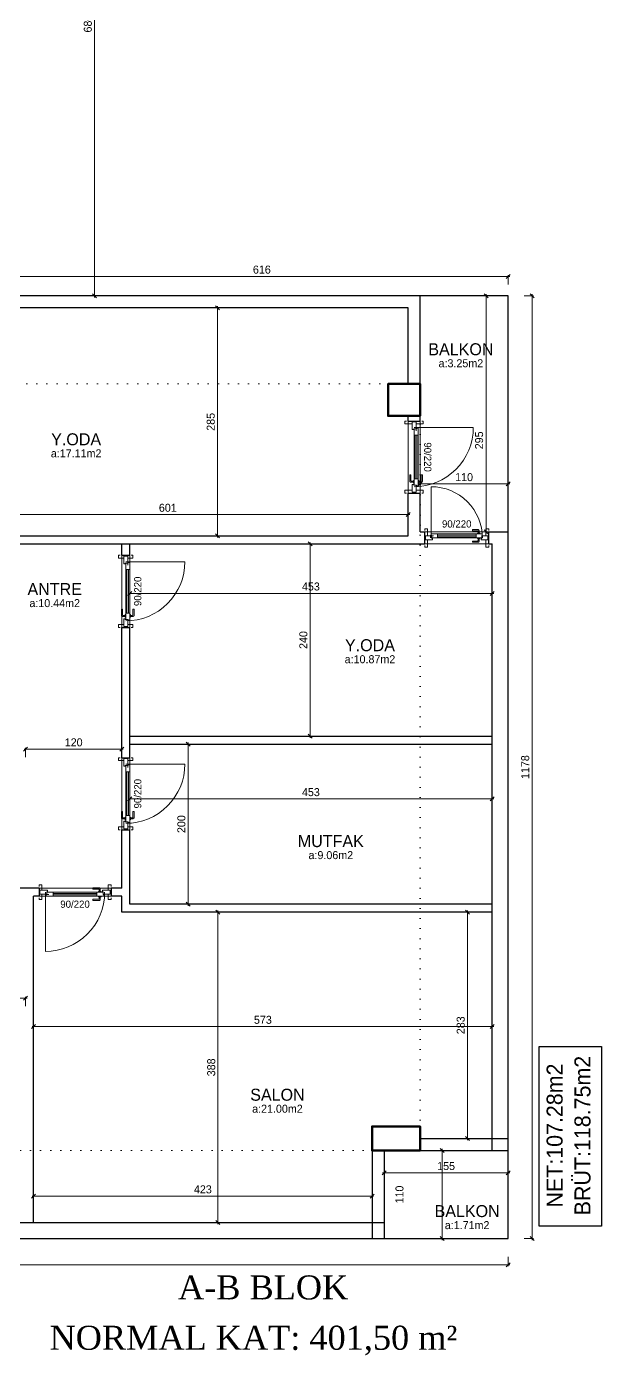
# Model space of a CAD drawing. Header units: centimetres. Extents: x 562865 to 1310255, y -148070 to 32737.
# Drawn here: x 587997 to 588716, y -14545 to -12885 of the extents above; entities that cross this region are included whole.
import ezdxf
from ezdxf.enums import TextEntityAlignment as Align

# ---------------------------------------------------------------- set-up
doc = ezdxf.new("R2010")
doc.units = ezdxf.units.CM
doc.header["$LTSCALE"] = 2.5
doc.linetypes.add('DOT', pattern=[0.25, 0, -0.25])
doc.layers.get('0').update_dxf_attribs({"color": 86})
for name, color, linetype, lineweight in [('ADAKENARI', 18, 'Continuous', 5), ('DUVAR', 4, 'Continuous', 30), ('duvar-kesim', 7, 'Continuous', 0), ('GÖRÜNÜŞLER', 96, 'Continuous', 25), ('iç ölçü', 106, 'Continuous', 18), ('kapi', 9, 'Continuous', 0), ('kolon', 1, 'Continuous', 53)]:
    doc.layers.add(name, color=color, linetype=linetype, lineweight=lineweight)
for name, color, linetype in [('alan', 7, 'Continuous'), ('kapi-yazi', 7, 'Continuous'), ('mahal', 7, 'Continuous')]:
    doc.layers.add(name, color=color, linetype=linetype)
doc.styles.add('autodim', font='times.ttf')
doc.styles.add('PINAR', font='comic.ttf')
doc.dimstyles.new('TEMİZ ÖLÇÜ', dxfattribs={"dimtxt": 10, "dimasz": 5, "dimexe": 1.8, "dimexo": 0.625, "dimgap": 3, "dimtad": 1, "dimdec": 0, "dimrnd": 0.5, "dimzin": 1, "dimdsep": 46, "dimtxsty": 'PINAR', "dimblk": 'OBLIQUE', "dimcen": 0.9, "dimdle": 2, "dimclrd": 256, "dimclre": 256, "dimclrt": 7, "dimadec": 0, "dimazin": 0, "dimtfac": 1, "dimtdec": 0, "dimtofl": 0, "dimtmove": 2, "dimatfit": 2, "dimfxl": 10, "dimfxlon": 1, "dimlwd": -1, "dimlwe": -1, "dimarcsym": 0})

# ---------------------------------------------------------------- blocks, each defined once
blk = doc.blocks.new('WRSETHSRTH')
at = {"layer": 'ADAKENARI', "color": 2, "linetype": 'DOT', "ltscale": 20}
blk.add_lwpolyline([(588489.1, -17682.2), (588489.1, -16724.5), (586868.4, -16724.5), (586868.4, -17682.2)], close=True, dxfattribs=at)
blk = doc.blocks.new('_Oblique')
at = {"color": 0, "linetype": 'ByBlock', "lineweight": -2}
blk.add_line((-0.5, -0.5), (0.5, 0.5), dxfattribs=at)
blk = doc.blocks.new('*D862')
at = {"layer": 'Defpoints', "color": 0}
for p in [(588175.7, -13781.3), (588199.2, -13781.3), (588175.7, -13981.3)]:
    blk.add_point(p, dxfattribs=at)
at = {"layer": 'iç ölçü'}
for p, q in [((588189.2, -13781.3), (588201, -13781.3)), ((588199.2, -13983.3), (588199.2, -13779.3)), ((588189.2, -13981.3), (588201, -13981.3))]:
    blk.add_line(p, q, dxfattribs=at)
at = {"layer": 'iç ölçü', "linetype": 'ByBlock', "xscale": 5, "yscale": 5, "zscale": 5}
for p, rotation in [((588199.2, -13781.3), 90), ((588199.2, -13981.3), 270)]:
    blk.add_blockref('_Oblique', p, dxfattribs=dict(at, rotation=rotation))
at = {"layer": 'iç ölçü', "color": 7, "insert": (588190.9, -13881.3), "char_height": 10, "attachment_point": 5, "rotation": 90, "style": 'PINAR'}
blk.add_mtext('200', dxfattribs=at)
blk = doc.blocks.new('*D863')
at = {"layer": 'Defpoints', "color": 0}
for p in [(588126.3, -13814.1), (588579.1, -13814.1), (588579.1, -13849.9)]:
    blk.add_point(p, dxfattribs=at)
at = {"layer": 'iç ölçü'}
for p, q in [((588126.3, -13839.9), (588126.3, -13851.7)), ((588579.1, -13839.9), (588579.1, -13851.7)), ((588124.3, -13849.9), (588581.1, -13849.9))]:
    blk.add_line(p, q, dxfattribs=at)
at = {"layer": 'iç ölçü', "linetype": 'ByBlock', "xscale": 5, "yscale": 5, "zscale": 5, "rotation": 180}
blk.add_blockref('_Oblique', (588126.3, -13849.9), dxfattribs=at)
at = {"layer": 'iç ölçü', "linetype": 'ByBlock', "xscale": 5, "yscale": 5, "zscale": 5}
blk.add_blockref('_Oblique', (588579.1, -13849.9), dxfattribs=at)
at = {"layer": 'iç ölçü', "color": 7, "insert": (588352.7, -13841.4), "char_height": 10, "attachment_point": 5, "style": 'PINAR'}
blk.add_mtext('453', dxfattribs=at)
blk = doc.blocks.new('*D864')
at = {"layer": 'Defpoints', "color": 0}
for p in [(588347.7, -13531.3), (588351.7, -13531.3), (588347.7, -13771.3)]:
    blk.add_point(p, dxfattribs=at)
at = {"layer": 'iç ölçü'}
for p, q in [((588348.3, -13531.3), (588353.5, -13531.3)), ((588351.7, -13773.3), (588351.7, -13529.3)), ((588348.3, -13771.3), (588353.5, -13771.3))]:
    blk.add_line(p, q, dxfattribs=at)
at = {"layer": 'iç ölçü', "linetype": 'ByBlock', "xscale": 5, "yscale": 5, "zscale": 5}
for p, rotation in [((588351.7, -13531.3), 90), ((588351.7, -13771.3), 270)]:
    blk.add_blockref('_Oblique', p, dxfattribs=dict(at, rotation=rotation))
at = {"layer": 'iç ölçü', "color": 7, "insert": (588343.3, -13651.3), "char_height": 10, "attachment_point": 5, "rotation": 90, "style": 'PINAR'}
blk.add_mtext('240', dxfattribs=at)
blk = doc.blocks.new('*D865')
at = {"layer": 'Defpoints', "color": 0}
for p in [(588126.3, -13593), (588126.3, -13606.3), (588579.1, -13606.3)]:
    blk.add_point(p, dxfattribs=at)
at = {"layer": 'iç ölçü'}
for p, q in [((588581.1, -13593), (588124.3, -13593)), ((588126.3, -13603), (588126.3, -13591.2)), ((588579.1, -13603), (588579.1, -13591.2))]:
    blk.add_line(p, q, dxfattribs=at)
at = {"layer": 'iç ölçü', "linetype": 'ByBlock', "xscale": 5, "yscale": 5, "zscale": 5, "rotation": 180}
blk.add_blockref('_Oblique', (588126.3, -13593), dxfattribs=at)
at = {"layer": 'iç ölçü', "linetype": 'ByBlock', "xscale": 5, "yscale": 5, "zscale": 5}
blk.add_blockref('_Oblique', (588579.1, -13593), dxfattribs=at)
at = {"layer": 'iç ölçü', "color": 7, "insert": (588352.7, -13584.5), "char_height": 10, "attachment_point": 5, "style": 'PINAR'}
blk.add_mtext('453', dxfattribs=at)
blk = doc.blocks.new('*D866')
at = {"layer": 'Defpoints', "color": 0}
for p in [(588201.3, -13236.3), (588236.1, -13236.3), (588201.3, -13521.3)]:
    blk.add_point(p, dxfattribs=at)
at = {"layer": 'iç ölçü'}
for p, q in [((588226.1, -13236.3), (588237.9, -13236.3)), ((588236.1, -13523.3), (588236.1, -13234.3)), ((588226.1, -13521.3), (588237.9, -13521.3))]:
    blk.add_line(p, q, dxfattribs=at)
at = {"layer": 'iç ölçü', "linetype": 'ByBlock', "xscale": 5, "yscale": 5, "zscale": 5}
for p, rotation in [((588236.1, -13236.3), 90), ((588236.1, -13521.3), 270)]:
    blk.add_blockref('_Oblique', p, dxfattribs=dict(at, rotation=rotation))
at = {"layer": 'iç ölçü', "color": 7, "insert": (588227.6, -13378.8), "char_height": 10, "attachment_point": 5, "rotation": 90, "style": 'PINAR'}
blk.add_mtext('285', dxfattribs=at)
blk = doc.blocks.new('*D867')
at = {"layer": 'Defpoints', "color": 0}
for p in [(587873.8, -13467.1), (588474.1, -13467.1), (587873.8, -13494.7)]:
    blk.add_point(p, dxfattribs=at)
at = {"layer": 'iç ölçü'}
for p, q in [((588476.1, -13494.7), (587871.8, -13494.7)), ((587873.8, -13484.7), (587873.8, -13496.5)), ((588474.1, -13484.7), (588474.1, -13496.5))]:
    blk.add_line(p, q, dxfattribs=at)
at = {"layer": 'iç ölçü', "linetype": 'ByBlock', "xscale": 5, "yscale": 5, "zscale": 5, "rotation": 180}
blk.add_blockref('_Oblique', (587873.8, -13494.7), dxfattribs=at)
at = {"layer": 'iç ölçü', "linetype": 'ByBlock', "xscale": 5, "yscale": 5, "zscale": 5}
blk.add_blockref('_Oblique', (588474.1, -13494.7), dxfattribs=at)
at = {"layer": 'iç ölçü', "color": 7, "insert": (588173.9, -13486.2), "char_height": 10, "attachment_point": 5, "style": 'PINAR'}
blk.add_mtext('601', dxfattribs=at)
blk = doc.blocks.new('*D869')
at = {"layer": 'Defpoints', "color": 0}
for p in [(588116.3, -13787.6), (587996.3, -13808.8), (588116.3, -13808.8)]:
    blk.add_point(p, dxfattribs=at)
at = {"layer": 'iç ölçü'}
for p, q in [((587994.3, -13787.6), (588118.3, -13787.6)), ((587996.3, -13797.6), (587996.3, -13785.8)), ((588116.3, -13797.6), (588116.3, -13785.8))]:
    blk.add_line(p, q, dxfattribs=at)
at = {"layer": 'iç ölçü', "linetype": 'ByBlock', "xscale": 5, "yscale": 5, "zscale": 5, "rotation": 180}
blk.add_blockref('_Oblique', (587996.3, -13787.6), dxfattribs=at)
at = {"layer": 'iç ölçü', "linetype": 'ByBlock', "xscale": 5, "yscale": 5, "zscale": 5}
blk.add_blockref('_Oblique', (588116.3, -13787.6), dxfattribs=at)
at = {"layer": 'iç ölçü', "color": 7, "insert": (588056.3, -13779.2), "char_height": 10, "attachment_point": 5, "style": 'PINAR'}
blk.add_mtext('120', dxfattribs=at)
blk = doc.blocks.new('fm-door1')
at = {"linetype": 'Continuous'}
for p, q in [((0, 25), (0, -25)), ((100, 25), (0, 25)), ((80, 32), (80, 0)), ((84, 28), (128, 28)), ((90, 50), (910, 50)), ((90, 50), (90, 30)), ((100, 30), (90, 30)), ((100, 30), (100, -5)), ((100, 30), (100, -5)), ((100, 0), (900, 0)), ((190, 50), (190, 0)), ((810, 50), (810, 0)), ((910, 30), (900, 30)), ((900, 30), (900, -5)), ((900, 25), (1000, 25)), ((910, 50), (910, 30)), ((1000, 25), (1000, -25)), ((110, -25), (0, -25)), ((100, -5), (110, -5)), ((110, -5), (100, -5)), ((110, -5), (110, -25)), ((110, -25), (110, -5)), ((890, -25), (890, -5)), ((890, -5), (900, -5)), ((890, -25), (1000, -25))]:
    blk.add_line(p, q, dxfattribs=at)
at = {"color": 8, "linetype": 'Continuous'}
for p, q in [((190, 35), (810, 35)), ((190, 15), (810, 15))]:
    blk.add_line(p, q, dxfattribs=at)
at = {"linetype": 'Continuous'}
for points in [[(858, 58), (858, 89, 0.414214), (842, 104), (759, 104, 1), (759, 89), (835, 89, -0.414214), (842, 81), (842, 58)], [(858, -8), (858, -39, -0.414214), (842, -54), (759, -54, -1), (759, -39), (835, -39, 0.414214), (842, -31), (842, -8)]]:
    blk.add_lwpolyline(points, format="xyb", dxfattribs=at)
for points in [[(869, 50), (869, 58), (831, 58), (831, 50)], [(869, 0), (869, -8), (831, -8), (831, 0)]]:
    blk.add_lwpolyline(points, dxfattribs=at)
blk.add_circle((84, 32), 4.26, dxfattribs=at)
blk = doc.blocks.new('*D870')
at = {"layer": 'Defpoints', "color": 0}
for p in [(588271, -13991.3), (588236.6, -14379), (588271, -14379)]:
    blk.add_point(p, dxfattribs=at)
at = {"layer": 'iç ölçü'}
for p, q in [((588246.6, -13991.3), (588234.8, -13991.3)), ((588236.6, -13989.3), (588236.6, -14381)), ((588246.6, -14379), (588234.8, -14379))]:
    blk.add_line(p, q, dxfattribs=at)
at = {"layer": 'iç ölçü', "linetype": 'ByBlock', "xscale": 5, "yscale": 5, "zscale": 5}
for p, rotation in [((588236.6, -13991.3), 90), ((588236.6, -14379), 270)]:
    blk.add_blockref('_Oblique', p, dxfattribs=dict(at, rotation=rotation))
at = {"layer": 'iç ölçü', "color": 7, "insert": (588228.2, -14185.1), "char_height": 10, "attachment_point": 5, "rotation": 90, "style": 'PINAR'}
blk.add_mtext('388', dxfattribs=at)
blk = doc.blocks.new('*D871')
at = {"layer": 'Defpoints', "color": 0}
for p in [(588006.3, -14103.3), (588579.1, -14103.3), (588579.1, -14134.2)]:
    blk.add_point(p, dxfattribs=at)
at = {"layer": 'iç ölçü'}
for p, q in [((588006.3, -14124.2), (588006.3, -14136)), ((588579.1, -14124.2), (588579.1, -14136)), ((588004.3, -14134.2), (588581.1, -14134.2))]:
    blk.add_line(p, q, dxfattribs=at)
at = {"layer": 'iç ölçü', "linetype": 'ByBlock', "xscale": 5, "yscale": 5, "zscale": 5, "rotation": 180}
blk.add_blockref('_Oblique', (588006.3, -14134.2), dxfattribs=at)
at = {"layer": 'iç ölçü', "linetype": 'ByBlock', "xscale": 5, "yscale": 5, "zscale": 5}
blk.add_blockref('_Oblique', (588579.1, -14134.2), dxfattribs=at)
at = {"layer": 'iç ölçü', "color": 7, "insert": (588292.7, -14125.8), "char_height": 10, "attachment_point": 5, "style": 'PINAR'}
blk.add_mtext('573', dxfattribs=at)
blk = doc.blocks.new('*D872')
at = {"layer": 'Defpoints', "color": 0}
for p in [(588006.3, -14336.5), (588429.1, -14336.5), (588006.3, -14346)]:
    blk.add_point(p, dxfattribs=at)
at = {"layer": 'iç ölçü'}
for p, q in [((588006.3, -14337.1), (588006.3, -14347.8)), ((588429.1, -14337.1), (588429.1, -14347.8)), ((588431.1, -14346), (588004.3, -14346))]:
    blk.add_line(p, q, dxfattribs=at)
at = {"layer": 'iç ölçü', "linetype": 'ByBlock', "xscale": 5, "yscale": 5, "zscale": 5, "rotation": 180}
blk.add_blockref('_Oblique', (588006.3, -14346), dxfattribs=at)
at = {"layer": 'iç ölçü', "linetype": 'ByBlock', "xscale": 5, "yscale": 5, "zscale": 5}
blk.add_blockref('_Oblique', (588429.1, -14346), dxfattribs=at)
at = {"layer": 'iç ölçü', "color": 7, "insert": (588217.7, -14337.6), "char_height": 10, "attachment_point": 5, "style": 'PINAR'}
blk.add_mtext('423', dxfattribs=at)
blk = doc.blocks.new('*D873')
at = {"layer": 'Defpoints', "color": 0}
for p in [(588536.6, -13991.3), (588548.3, -13991.3), (588536.6, -14274)]:
    blk.add_point(p, dxfattribs=at)
at = {"layer": 'iç ölçü'}
for p, q in [((588538.3, -13991.3), (588550.1, -13991.3)), ((588548.3, -14276), (588548.3, -13989.3)), ((588538.3, -14274), (588550.1, -14274))]:
    blk.add_line(p, q, dxfattribs=at)
at = {"layer": 'iç ölçü', "linetype": 'ByBlock', "xscale": 5, "yscale": 5, "zscale": 5}
for p, rotation in [((588548.3, -13991.3), 90), ((588548.3, -14274), 270)]:
    blk.add_blockref('_Oblique', p, dxfattribs=dict(at, rotation=rotation))
at = {"layer": 'iç ölçü', "color": 7, "insert": (588539.9, -14132.6), "char_height": 10, "attachment_point": 5, "rotation": 90, "style": 'PINAR'}
blk.add_mtext('283', dxfattribs=at)
blk = doc.blocks.new('*D874')
at = {"layer": 'Defpoints', "color": 0}
for p in [(588599.1, -13456.3), (588489.1, -13479.7), (588599.1, -13479.7)]:
    blk.add_point(p, dxfattribs=at)
at = {"layer": 'iç ölçü'}
for p, q in [((588487.1, -13456.3), (588601.1, -13456.3)), ((588489.1, -13466.3), (588489.1, -13454.5)), ((588599.1, -13466.3), (588599.1, -13454.5))]:
    blk.add_line(p, q, dxfattribs=at)
at = {"layer": 'iç ölçü', "linetype": 'ByBlock', "xscale": 5, "yscale": 5, "zscale": 5, "rotation": 180}
blk.add_blockref('_Oblique', (588489.1, -13456.3), dxfattribs=at)
at = {"layer": 'iç ölçü', "linetype": 'ByBlock', "xscale": 5, "yscale": 5, "zscale": 5}
blk.add_blockref('_Oblique', (588599.1, -13456.3), dxfattribs=at)
at = {"layer": 'iç ölçü', "color": 7, "insert": (588544.1, -13447.9), "char_height": 10, "attachment_point": 5, "style": 'PINAR'}
blk.add_mtext('110', dxfattribs=at)
blk = doc.blocks.new('*D875')
at = {"layer": 'Defpoints', "color": 0}
for p in [(588544.1, -13221.3), (588571.5, -13221.3), (588544.1, -13516.3)]:
    blk.add_point(p, dxfattribs=at)
at = {"layer": 'iç ölçü'}
for p, q in [((588561.5, -13221.3), (588573.3, -13221.3)), ((588571.5, -13518.3), (588571.5, -13219.3)), ((588561.5, -13516.3), (588573.3, -13516.3))]:
    blk.add_line(p, q, dxfattribs=at)
at = {"layer": 'iç ölçü', "linetype": 'ByBlock', "xscale": 5, "yscale": 5, "zscale": 5}
for p, rotation in [((588571.5, -13221.3), 90), ((588571.5, -13516.3), 270)]:
    blk.add_blockref('_Oblique', p, dxfattribs=dict(at, rotation=rotation))
at = {"layer": 'iç ölçü', "color": 7, "insert": (588562.9, -13401.9), "char_height": 10, "attachment_point": 5, "rotation": 90, "style": 'PINAR'}
blk.add_mtext('295', dxfattribs=at)
blk = doc.blocks.new('*D883')
at = {"layer": 'Defpoints', "color": 0}
for p in [(587686.3, -14098.8), (587686.3, -14197.3), (587996.3, -14197.3)]:
    blk.add_point(p, dxfattribs=at)
at = {"layer": 'iç ölçü'}
for p, q in [((587998.3, -14098.8), (587684.3, -14098.8)), ((587686.3, -14108.8), (587686.3, -14097)), ((587996.3, -14108.8), (587996.3, -14097))]:
    blk.add_line(p, q, dxfattribs=at)
at = {"layer": 'iç ölçü', "linetype": 'ByBlock', "xscale": 5, "yscale": 5, "zscale": 5, "rotation": 180}
blk.add_blockref('_Oblique', (587686.3, -14098.8), dxfattribs=at)
at = {"layer": 'iç ölçü', "linetype": 'ByBlock', "xscale": 5, "yscale": 5, "zscale": 5}
blk.add_blockref('_Oblique', (587996.3, -14098.8), dxfattribs=at)
at = {"layer": 'iç ölçü', "color": 7, "insert": (587841.3, -14090.3), "char_height": 10, "attachment_point": 5, "style": 'PINAR'}
blk.add_mtext('310', dxfattribs=at)
blk = doc.blocks.new('*D884')
at = {"layer": 'Defpoints', "color": 0}
for p in [(588534.6, -14289), (588516.8, -14399), (588534.6, -14399)]:
    blk.add_point(p, dxfattribs=at)
at = {"layer": 'iç ölçü'}
for p, q in [((588526.8, -14289), (588515, -14289)), ((588516.8, -14287), (588516.8, -14401)), ((588526.8, -14399), (588515, -14399))]:
    blk.add_line(p, q, dxfattribs=at)
at = {"layer": 'iç ölçü', "linetype": 'ByBlock', "xscale": 5, "yscale": 5, "zscale": 5}
for p, rotation in [((588516.8, -14289), 90), ((588516.8, -14399), 270)]:
    blk.add_blockref('_Oblique', p, dxfattribs=dict(at, rotation=rotation))
at = {"layer": 'iç ölçü', "color": 7, "insert": (588463.4, -14344), "char_height": 10, "attachment_point": 5, "rotation": 90, "style": 'PINAR'}
blk.add_mtext('110', dxfattribs=at)
blk = doc.blocks.new('*D885')
at = {"layer": 'Defpoints', "color": 0}
for p in [(588599.1, -14317), (588444.1, -14379), (588599.1, -14379)]:
    blk.add_point(p, dxfattribs=at)
at = {"layer": 'iç ölçü'}
for p, q in [((588442.1, -14317), (588601.1, -14317)), ((588444.1, -14327), (588444.1, -14315.2)), ((588599.1, -14327), (588599.1, -14315.2))]:
    blk.add_line(p, q, dxfattribs=at)
at = {"layer": 'iç ölçü', "linetype": 'ByBlock', "xscale": 5, "yscale": 5, "zscale": 5, "rotation": 180}
blk.add_blockref('_Oblique', (588444.1, -14317), dxfattribs=at)
at = {"layer": 'iç ölçü', "linetype": 'ByBlock', "xscale": 5, "yscale": 5, "zscale": 5}
blk.add_blockref('_Oblique', (588599.1, -14317), dxfattribs=at)
at = {"layer": 'iç ölçü', "color": 7, "insert": (588521.6, -14308.5), "char_height": 10, "attachment_point": 5, "style": 'PINAR'}
blk.add_mtext('155', dxfattribs=at)
blk = doc.blocks.new('*D911')
at = {"layer": 'Defpoints', "color": 0}
for p in [(588084.4, -12541.3), (588082.5, -13221.3), (588084.4, -13221.3)]:
    blk.add_point(p, dxfattribs=at)
at = {"layer": 'iç ölçü'}
for p, q in [((588083.8, -12541.3), (588080.7, -12541.3)), ((588082.5, -12539.3), (588082.5, -13223.3)), ((588083.8, -13221.3), (588080.7, -13221.3))]:
    blk.add_line(p, q, dxfattribs=at)
at = {"layer": 'iç ölçü', "linetype": 'ByBlock', "xscale": 5, "yscale": 5, "zscale": 5}
for p, rotation in [((588082.5, -12541.3), 90), ((588082.5, -13221.3), 270)]:
    blk.add_blockref('_Oblique', p, dxfattribs=dict(at, rotation=rotation))
at = {"layer": 'iç ölçü', "color": 7, "insert": (588074, -12881.3), "char_height": 10, "attachment_point": 5, "rotation": 90, "style": 'PINAR'}
blk.add_mtext('680', dxfattribs=at)
blk = doc.blocks.new('*D936')
at = {"layer": 'Defpoints', "color": 0}
for p in [(588599.1, -13197.2), (587983.8, -13221.3), (588599.1, -13221.3)]:
    blk.add_point(p, dxfattribs=at)
at = {"layer": 'iç ölçü'}
for p, q in [((587983.8, -13207.2), (587983.8, -13195.4)), ((588599.1, -13207.2), (588599.1, -13195.4)), ((587981.8, -13197.2), (588601.1, -13197.2))]:
    blk.add_line(p, q, dxfattribs=at)
at = {"layer": 'iç ölçü', "linetype": 'ByBlock', "xscale": 5, "yscale": 5, "zscale": 5, "rotation": 180}
blk.add_blockref('_Oblique', (587983.8, -13197.2), dxfattribs=at)
at = {"layer": 'iç ölçü', "linetype": 'ByBlock', "xscale": 5, "yscale": 5, "zscale": 5}
blk.add_blockref('_Oblique', (588599.1, -13197.2), dxfattribs=at)
at = {"layer": 'iç ölçü', "color": 7, "lineweight": 120, "insert": (588291.4, -13188.7), "char_height": 10, "attachment_point": 5, "style": 'PINAR'}
blk.add_mtext('616', dxfattribs=at)
blk = doc.blocks.new('*D937')
at = {"layer": 'Defpoints', "color": 0}
for p in [(588599.1, -13221.3), (588599.1, -14399), (588629, -14399)]:
    blk.add_point(p, dxfattribs=at)
at = {"layer": 'iç ölçü'}
for p, q in [((588619, -13221.3), (588630.8, -13221.3)), ((588629, -13219.3), (588629, -14401)), ((588619, -14399), (588630.8, -14399))]:
    blk.add_line(p, q, dxfattribs=at)
at = {"layer": 'iç ölçü', "linetype": 'ByBlock', "xscale": 5, "yscale": 5, "zscale": 5}
for p, rotation in [((588629, -13221.3), 90), ((588629, -14399), 270)]:
    blk.add_blockref('_Oblique', p, dxfattribs=dict(at, rotation=rotation))
at = {"layer": 'iç ölçü', "color": 7, "lineweight": 120, "insert": (588620.5, -13810.1), "char_height": 10, "attachment_point": 5, "rotation": 90, "style": 'PINAR'}
blk.add_mtext('1178', dxfattribs=at)
blk = doc.blocks.new('*D938')
at = {"layer": 'Defpoints', "color": 0}
for p in [(586758.4, -14399), (588599.1, -14399), (586758.4, -14431.7)]:
    blk.add_point(p, dxfattribs=at)
at = {"layer": 'iç ölçü'}
for p, q in [((586758.4, -14421.7), (586758.4, -14433.5)), ((588599.1, -14421.7), (588599.1, -14433.5)), ((588601.1, -14431.7), (586756.4, -14431.7))]:
    blk.add_line(p, q, dxfattribs=at)
at = {"layer": 'iç ölçü', "linetype": 'ByBlock', "xscale": 5, "yscale": 5, "zscale": 5, "rotation": 180}
blk.add_blockref('_Oblique', (586758.4, -14431.7), dxfattribs=at)
at = {"layer": 'iç ölçü', "linetype": 'ByBlock', "xscale": 5, "yscale": 5, "zscale": 5}
blk.add_blockref('_Oblique', (588599.1, -14431.7), dxfattribs=at)
at = {"layer": 'iç ölçü', "color": 7, "lineweight": 120, "insert": (587678.8, -14423.2), "char_height": 10, "attachment_point": 5, "style": 'PINAR'}
blk.add_mtext('1841', dxfattribs=at)

msp = doc.modelspace()

# ---------------------------------------------------------------- linework, layer by layer
at = {"layer": 'DUVAR'}
for p, q in [((588599.1, -13221.3), (587983.8, -13221.3)), ((588489.1, -13377.8), (588489.1, -13221.3)), ((588599.1, -14399), (588599.1, -13221.3)), ((588474.1, -13236.3), (587968.8, -13236.3)), ((588474.1, -13331.3), (588474.1, -13236.3)), ((588474.1, -13377.8), (588474.1, -13371.3)), ((588474.1, -13377.8), (588489.1, -13377.8)), ((588474.1, -13521.3), (588474.1, -13467.8)), ((588474.1, -13467.8), (588489.1, -13467.8)), ((588489.1, -13516.3), (588489.1, -13467.8)), ((587983.1, -13521.3), (588474.1, -13521.3)), ((588489.1, -13516.3), (588494.9, -13516.3)), ((588494.9, -13531.3), (588494.9, -13516.3)), ((588574.9, -13516.3), (588599.1, -13516.3)), ((588574.9, -13531.3), (588574.9, -13516.3)), ((587983.1, -13531.3), (588494.9, -13531.3)), ((588116.3, -13545.5), (588116.3, -13531.3)), ((588126.3, -13545.5), (588126.3, -13531.3)), ((588574.9, -13531.3), (588579.1, -13531.3)), ((588579.1, -14289), (588579.1, -13531.3)), ((588116.3, -13545.5), (588126.3, -13545.5)), ((588116.3, -13635.5), (588126.3, -13635.5)), ((588116.3, -13798.3), (588116.3, -13635.5)), ((588126.3, -13798.3), (588126.3, -13635.5)), ((588126.3, -13771.3), (588579.1, -13771.3)), ((588126.3, -13781.3), (588579.1, -13781.3)), ((588116.3, -13798.3), (588126.3, -13798.3)), ((588116.3, -13888.3), (588126.3, -13888.3)), ((588116.3, -13961.3), (588116.3, -13888.3)), ((588126.3, -13981.3), (588126.3, -13888.3)), ((588013, -13961.3), (587989.3, -13961.3)), ((588006.3, -14379), (588006.3, -13971.3)), ((588013, -13971.3), (588006.3, -13971.3)), ((588013, -13961.3), (588013, -13971.3)), ((588116.3, -13961.3), (588103, -13961.3)), ((588103, -13961.3), (588103, -13971.3)), ((588116.3, -13971.3), (588103, -13971.3)), ((588116.3, -13991.3), (588116.3, -13971.3)), ((588579.1, -13991.3), (588116.3, -13991.3)), ((588579.1, -13981.3), (588126.3, -13981.3)), ((588429.1, -14274), (588429.1, -14399)), ((588489.1, -14274), (588599.1, -14274)), ((588444.1, -14289), (588444.1, -14399)), ((588444.1, -14289), (588599.1, -14289)), ((587686.3, -14379), (588444.1, -14379)), ((586758.4, -14399), (588599.1, -14399))]:
    msp.add_line(p, q, dxfattribs=at)
at = {"layer": 'duvar-kesim'}
for p, q in [((588474.1, -13377.8), (588474.1, -13467.8)), ((588489.1, -13377.8), (588489.1, -13467.8)), ((588494.9, -13516.3), (588574.9, -13516.3)), ((588494.9, -13531.3), (588574.9, -13531.3)), ((588116.3, -13545.5), (588116.3, -13635.5)), ((588126.3, -13545.5), (588126.3, -13635.5)), ((588116.3, -13798.3), (588116.3, -13888.3)), ((588126.3, -13798.3), (588126.3, -13888.3)), ((588013, -13961.3), (588103, -13961.3)), ((588013, -13971.3), (588103, -13971.3))]:
    msp.add_line(p, q, dxfattribs=at)
at = {"layer": 'GÖRÜNÜŞLER', "lineweight": 30}
msp.add_lwpolyline([(588638.1, -14383.5), (588638.1, -14158.9), (588715.7, -14158.9), (588715.7, -14383.5)], close=True, dxfattribs=at)
at = {"layer": 'kapi'}
for points in [[(588472.1, -13377.8), (588470.1, -13377.8), (588470.1, -13381.3), (588479.1, -13381.3)], [(588491.1, -13377.8), (588493.1, -13377.8), (588493.1, -13381.3), (588484.1, -13381.3)], [(588472.1, -13467.8), (588470.1, -13467.8), (588470.1, -13464.3), (588479.1, -13464.3)], [(588491.1, -13467.8), (588493.1, -13467.8), (588493.1, -13464.3), (588484.1, -13464.3)], [(588494.9, -13514.3), (588494.9, -13512.3), (588498.4, -13512.3), (588498.4, -13521.3)], [(588494.9, -13533.3), (588494.9, -13535.3), (588498.4, -13535.3), (588498.4, -13526.3)], [(588574.9, -13514.3), (588574.9, -13512.3), (588571.4, -13512.3), (588571.4, -13521.3)], [(588574.9, -13533.3), (588574.9, -13535.3), (588571.4, -13535.3), (588571.4, -13526.3)], [(588114.3, -13545.5), (588112.3, -13545.5), (588112.3, -13549), (588118.8, -13549)], [(588128.3, -13545.5), (588130.3, -13545.5), (588130.3, -13549), (588123.8, -13549)], [(588114.3, -13635.5), (588112.3, -13635.5), (588112.3, -13632), (588118.8, -13632)], [(588128.3, -13635.5), (588130.3, -13635.5), (588130.3, -13632), (588123.8, -13632)], [(588114.3, -13798.3), (588112.3, -13798.3), (588112.3, -13801.8), (588118.8, -13801.8)], [(588128.3, -13798.3), (588130.3, -13798.3), (588130.3, -13801.8), (588123.8, -13801.8)], [(588114.3, -13888.3), (588112.3, -13888.3), (588112.3, -13884.8), (588118.8, -13884.8)], [(588128.3, -13888.3), (588130.3, -13888.3), (588130.3, -13884.8), (588123.8, -13884.8)], [(588013, -13959.3), (588013, -13957.3), (588016.5, -13957.3), (588016.5, -13963.8)], [(588103, -13959.3), (588103, -13957.3), (588099.5, -13957.3), (588099.5, -13963.8)], [(588013, -13973.3), (588013, -13975.3), (588016.5, -13975.3), (588016.5, -13968.8)], [(588103, -13973.3), (588103, -13975.3), (588099.5, -13975.3), (588099.5, -13968.8)]]:
    msp.add_lwpolyline(points, dxfattribs=at)
for points in [[(588481.6, -13385.8), (588555.6, -13385.8, -0.414214), (588481.6, -13459.8, -0.414214)], [(588502.9, -13523.8), (588502.9, -13459.8, -0.414214), (588566.9, -13523.8, -0.414214)], [(588121.3, -13553.5), (588195.3, -13553.5, -0.414214), (588121.3, -13627.5, -0.414214)], [(588121.3, -13806.3), (588195.3, -13806.3, -0.414214), (588121.3, -13880.3, -0.414214)], [(588021, -13966.3), (588021, -14040.3, 0.414214), (588095, -13966.3, 0.414214)]]:
    msp.add_lwpolyline(points, format="xyb", dxfattribs=at)
at = {"layer": 'kolon'}
for points in [[(588489.1, -13331.3), (588449.1, -13331.3), (588449.1, -13371.3), (588489.1, -13371.3)], [(588489.1, -14289), (588489.1, -14259), (588429.1, -14259), (588429.1, -14289)]]:
    msp.add_lwpolyline(points, close=True, dxfattribs=at)

# ---------------------------------------------------------------- block references
at = {"layer": 'iç ölçü'}
msp.add_blockref('WRSETHSRTH', (0, 3393.2), dxfattribs=at)
at = {"layer": 'kapi', "zscale": 0.08800000000000001}
for p, xscale, yscale, rotation in [((588481.6, -13378.8), -0.08799999999973807, -0.09999999999854481, 90), ((588121.3, -13546.5), 0.08800000000000001, 0.1, 270), ((588121.3, -13799.3), 0.08800000000000001, 0.1, 270)]:
    msp.add_blockref('fm-door1', p, dxfattribs=dict(at, xscale=xscale, yscale=yscale, rotation=rotation))
at = {"layer": 'kapi'}
for p, xscale, yscale, zscale in [((588495.9, -13523.8), 0.07800000000000001, 0.1, 0.07800000000000001), ((588014, -13966.3), 0.08800000000000001, -0.1, 0.08800000000000001)]:
    msp.add_blockref('fm-door1', p, dxfattribs=dict(at, xscale=xscale, yscale=yscale, zscale=zscale))

# ---------------------------------------------------------------- texts
at = {"layer": 'alan', "style": 'PINAR'}
for s, p in [('a:3.25m2', (588540.1, -13310.6)), ('a:17.11m2', (588059.4, -13423.1)), ('a:10.44m2', (588032.6, -13610.2)), ('a:10.87m2', (588426.5, -13680.3)), ('a:9.06m2', (588377.6, -13925)), ('a:21.00m2', (588310.9, -14241.8)), ('a:1.71m2', (588547.9, -14387.2))]:
    msp.add_text(s, height=10, dxfattribs=at).set_placement(p, align=Align.CENTER)
at = {"layer": 'alan', "lineweight": 90, "style": 'PINAR'}
for s, p in [('BRÜT:118.75m2', (588702, -14270.3)), ('NET:107.28m2', (588667.2, -14270.3))]:
    msp.add_text(s, height=20, rotation=90, dxfattribs=at).set_placement(p, align=Align.CENTER)
at = {"layer": 'kapi-yazi', "style": 'PINAR'}
for rotation, p in [(270, (588498.7, -13422.8)), (90, (588136.3, -13590.5)), (90, (588136.3, -13843.3))]:
    msp.add_text('90/220', height=9, rotation=rotation, dxfattribs=at).set_placement(p, align=Align.MIDDLE_CENTER)
for p in [(588534.9, -13506.3), (588058, -13981.3)]:
    msp.add_text('90/220', height=9, dxfattribs=at).set_placement(p, align=Align.MIDDLE_CENTER)
at = {"layer": 'mahal'}
for s, height, style, p in [('BALKON', 15, 'PINAR', (588540.1, -13295.6)), ('Y.ODA', 15, 'PINAR', (588059.4, -13408.1)), ('ANTRE', 15, 'PINAR', (588032.6, -13595.2)), ('Y.ODA', 15, 'PINAR', (588426.5, -13665.3)), ('MUTFAK', 15, 'PINAR', (588377.6, -13910)), ('SALON', 15, 'PINAR', (588310.9, -14226.8)), ('BALKON', 15, 'PINAR', (588547.9, -14372.2)), ('A-B BLOK', 30, 'autodim', (588293, -14475)), ('NORMAL KAT: 401,50 m²', 30, 'autodim', (588280.9, -14537.9))]:
    msp.add_text(s, height=height, dxfattribs=dict(at, style=style)).set_placement(p, align=Align.CENTER)

# ---------------------------------------------------------------- dimensions: what is measured, and where the dimension line sits
at = {"layer": 'iç ölçü'}
for base, p1, p2, picture, middle in [((588082.5, -13221.3), (588084.4, -12541.3), (588084.4, -13221.3), '*D911', (588074, -12881.3)), ((588236.1, -13236.3), (588201.3, -13521.3), (588201.3, -13236.3), '*D866', (588227.6, -13378.8)), ((588351.7, -13531.3), (588347.7, -13771.3), (588347.7, -13531.3), '*D864', (588343.3, -13651.3)), ((588199.2, -13781.3), (588175.7, -13981.3), (588175.7, -13781.3), '*D862', (588190.9, -13881.3)), ((588236.6, -14379), (588271, -13991.3), (588271, -14379), '*D870', (588228.2, -14185.1)), ((588548.3, -13991.3), (588536.6, -14274), (588536.6, -13991.3), '*D873', (588539.9, -14132.6))]:
    dim = msp.add_linear_dim(base=base, p1=p1, p2=p2, angle=90, dimstyle='TEMİZ ÖLÇÜ', override={"dimarcsym": 1}, dxfattribs=at)
    dim.commit()
    dim.dimension.update_dxf_attribs({"geometry": picture, "text_midpoint": middle})
at = {"layer": 'iç ölçü', "color": 6, "lineweight": 120}
for base, p1, p2, picture, middle in [((588599.1, -13197.2), (587983.8, -13221.3), (588599.1, -13221.3), '*D936', (588291.4, -13188.7)), ((586758.4, -14431.7), (588599.1, -14399), (586758.4, -14399), '*D938', (587678.8, -14423.2))]:
    dim = msp.add_linear_dim(base=base, p1=p1, p2=p2, dimstyle='TEMİZ ÖLÇÜ', override={"dimarcsym": 1}, dxfattribs=at)
    dim.commit()
    dim.dimension.update_dxf_attribs({"geometry": picture, "text_midpoint": middle})
at = {"layer": 'iç ölçü'}
for base, p1, p2, picture, middle in [((588571.5, -13221.3), (588544.1, -13516.3), (588544.1, -13221.3), '*D875', (588562.9, -13401.9)), ((588516.8, -14399), (588534.6, -14289), (588534.6, -14399), '*D884', (588463.4, -14344))]:
    dim = msp.add_linear_dim(base=base, p1=p1, p2=p2, angle=90, dimstyle='TEMİZ ÖLÇÜ', override={"dimarcsym": 1}, dxfattribs=at)
    dim.commit()
    dim.dimension.update_dxf_attribs({"geometry": picture, "text_midpoint": middle, "dimtype": 160})
at = {"layer": 'iç ölçü', "color": 6, "lineweight": 120}
dim = msp.add_linear_dim(base=(588629, -14399), p1=(588599.1, -13221.3), p2=(588599.1, -14399), angle=90, dimstyle='TEMİZ ÖLÇÜ', override={"dimarcsym": 1}, dxfattribs=at)
dim.commit()
dim.dimension.update_dxf_attribs({"geometry": '*D937', "text_midpoint": (588620.5, -13810.1)})
at = {"layer": 'iç ölçü'}
for base, p1, p2, picture, middle in [((588599.1, -13456.3), (588489.1, -13479.7), (588599.1, -13479.7), '*D874', (588544.1, -13447.9)), ((587873.8, -13494.7), (588474.1, -13467.1), (587873.8, -13467.1), '*D867', (588173.9, -13486.2)), ((588126.3, -13593), (588579.1, -13606.3), (588126.3, -13606.3), '*D865', (588352.7, -13584.5)), ((588116.3, -13787.6), (587996.3, -13808.8), (588116.3, -13808.8), '*D869', (588056.3, -13779.2)), ((588579.1, -13849.9), (588126.3, -13814.1), (588579.1, -13814.1), '*D863', (588352.7, -13841.4)), ((587686.3, -14098.8), (587996.3, -14197.3), (587686.3, -14197.3), '*D883', (587841.3, -14090.3)), ((588579.1, -14134.2), (588006.3, -14103.3), (588579.1, -14103.3), '*D871', (588292.7, -14125.8)), ((588599.1, -14317), (588444.1, -14379), (588599.1, -14379), '*D885', (588521.6, -14308.5)), ((588006.3, -14346), (588429.1, -14336.5), (588006.3, -14336.5), '*D872', (588217.7, -14337.6))]:
    dim = msp.add_linear_dim(base=base, p1=p1, p2=p2, dimstyle='TEMİZ ÖLÇÜ', override={"dimarcsym": 1}, dxfattribs=at)
    dim.commit()
    dim.dimension.update_dxf_attribs({"geometry": picture, "text_midpoint": middle})

doc.saveas('drawing.dxf')
